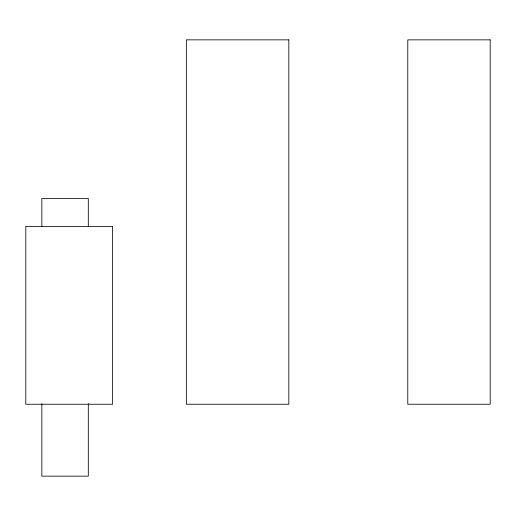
<?xml version="1.0" encoding="UTF-8"?>
<svg xmlns="http://www.w3.org/2000/svg" width="516" height="516" viewBox="0 0 516 516"><rect width="100%" height="100%" fill="white"/><g stroke="black" fill="none" stroke-linecap="round" stroke-linejoin="round"><path stroke-width="0.77" d="M88.307 226.685L88.307 198.518L41.854 198.518L41.854 226.685M88.307 403.718L88.307 476.145L41.854 476.145L41.854 403.718M288.825 39.855L186.353 39.855L186.353 404.241L288.825 404.241L288.825 39.855M490.2 39.855L407.782 39.855L407.782 404.241L490.2 404.241L490.2 39.855M112.559 226.382L25.8 226.382L25.8 404.241L112.559 404.241L112.559 226.382"/></g></svg>
